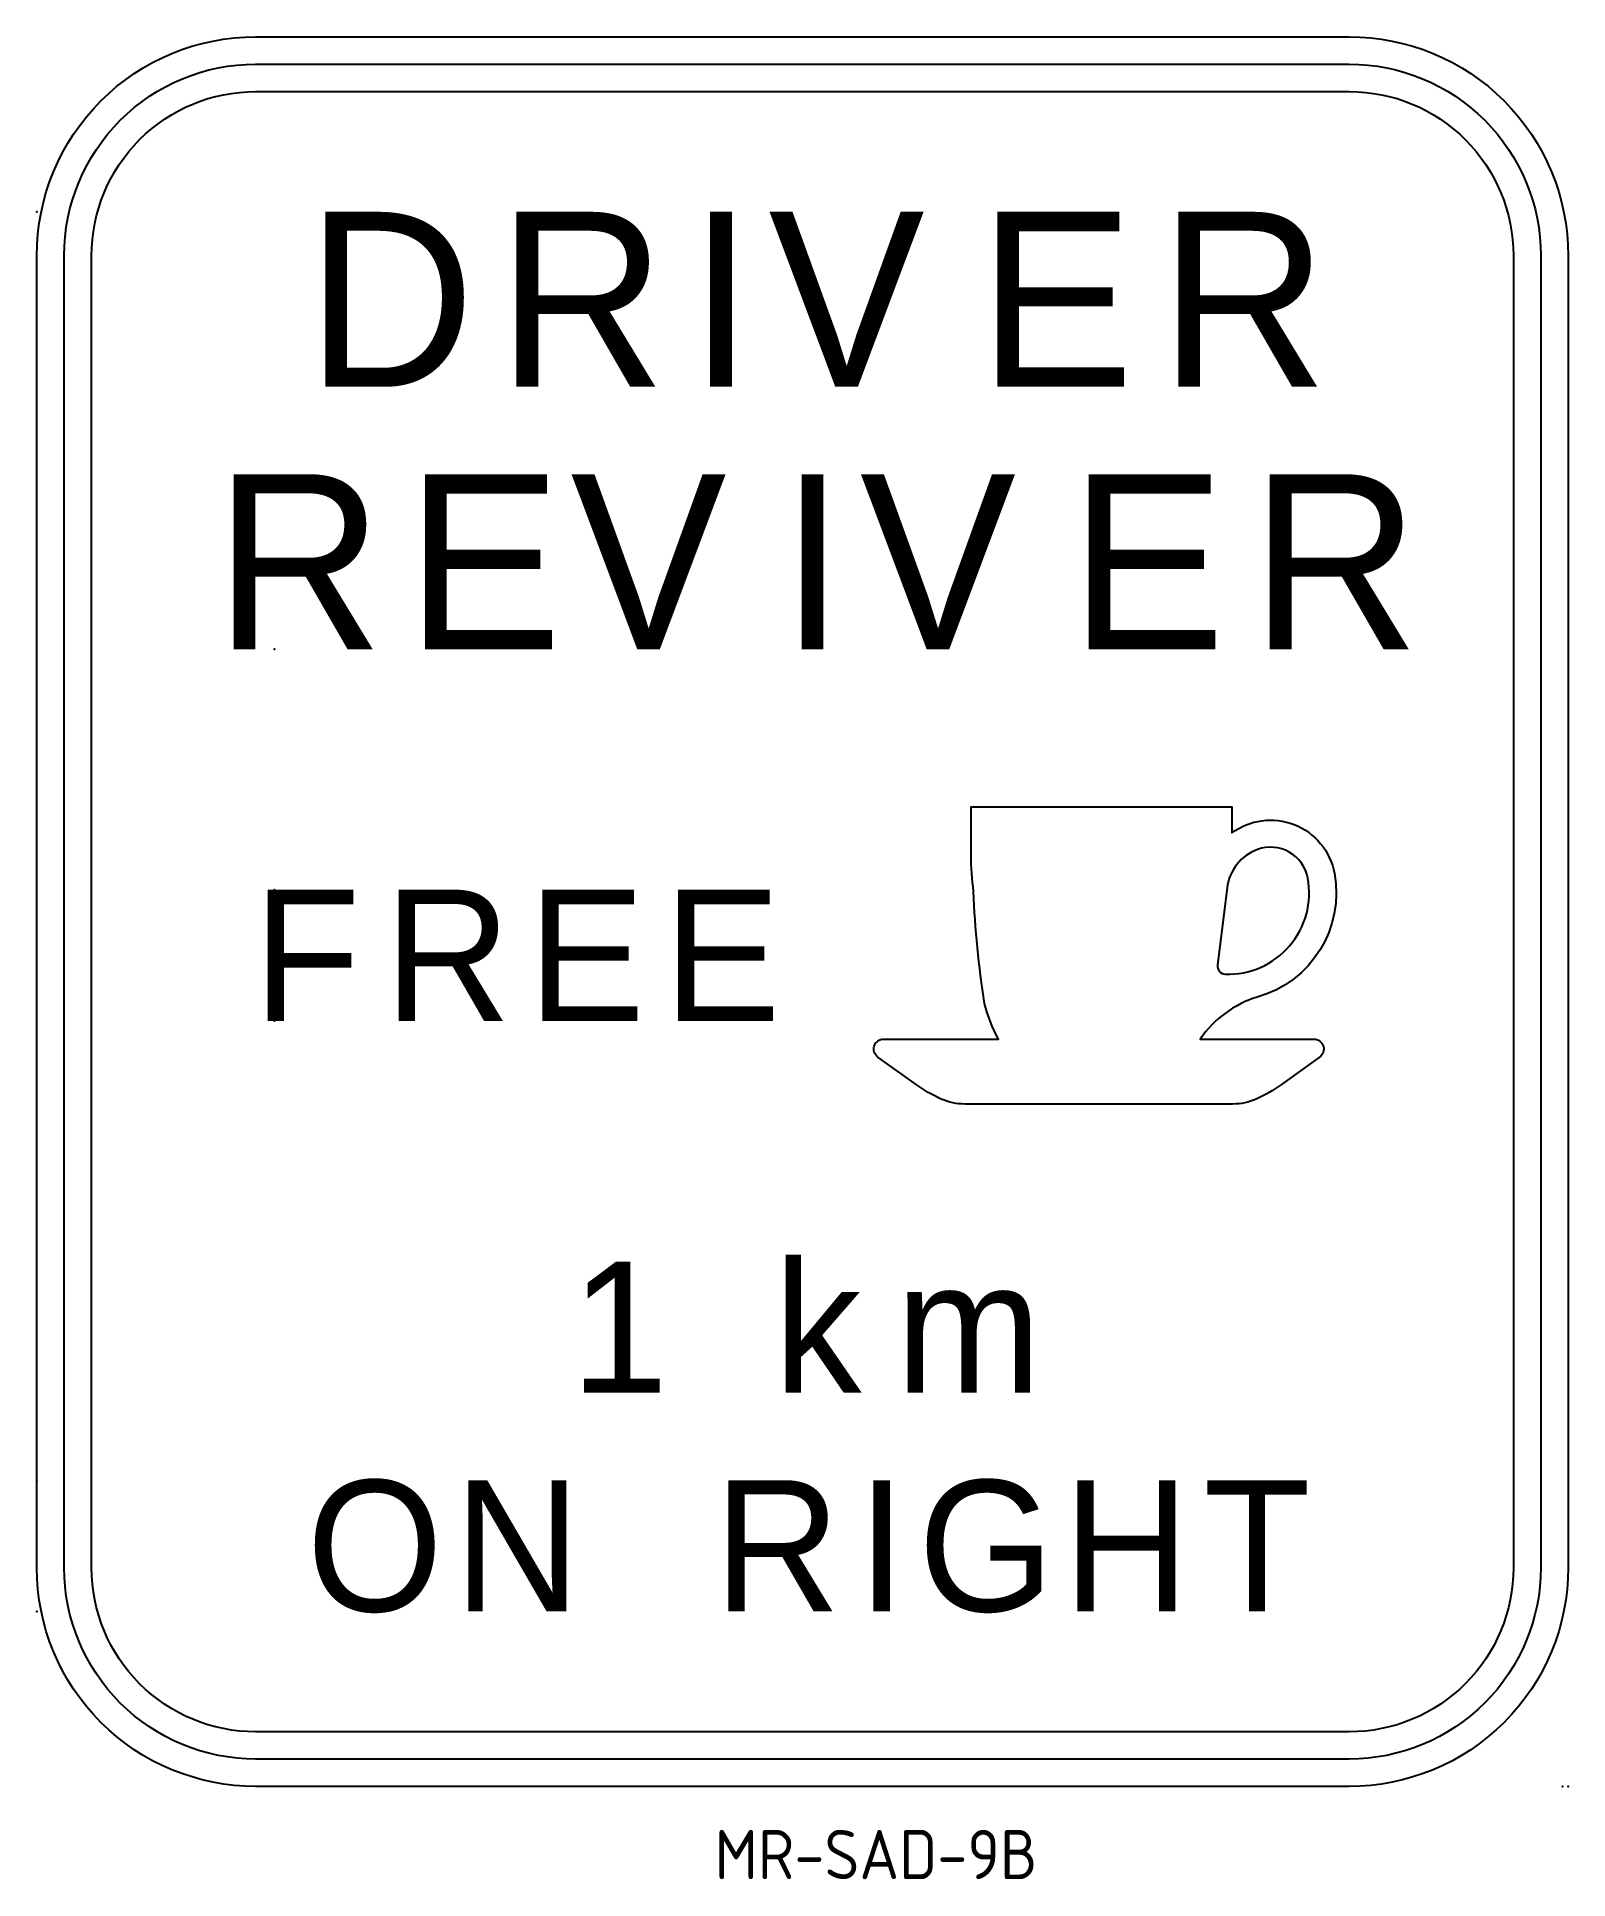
# Model space of a CAD drawing. Extents: x 156 to 249, y 163 to 275.
import ezdxf

# ---------------------------------------------------------------- set-up
doc = ezdxf.new("R2010")
doc.units = 0
for name, color, linetype in [('L25', 1, 'CONTINUOUS'), ('L35', 3, 'CONTINUOUS'), ('T25', 1, 'CONTINUOUS')]:
    doc.layers.add(name, color=color, linetype=linetype)
doc.styles.add('ESERIES', font='Eseries.shx')
doc.styles.add('ISO', font='iso.shx')
doc.styles.add('MESERIES', font='MEseries.shx')

msp = doc.modelspace()

# ---------------------------------------------------------------- linework, layer by layer
at = {"layer": 'L25', "linetype": 'ByBlock'}
for p in [(155.84, 264.52, 0), (155.84, 264.52, 0), (170.33, 237.85, 0), (170.33, 223.19, 0), (170.33, 215.19, 0), (155.84, 187.19, 0), (155.84, 179.19, 0), (155.84, 179.19, 0), (248.83, 168.52, 0), (249.18, 168.52, 0), (249.18, 168.52, 0), (249.18, 168.52, 0), (249.18, 168.52, 0)]:
    msp.add_point(p, dxfattribs=at)
at = {"layer": 'L35', "elevation": 0}
for points in [[(169.18, 168.52, -0.414214), (155.84, 181.85), (155.84, 261.85, -0.414214), (169.18, 275.19), (235.84, 275.19, -0.414214), (249.18, 261.85), (249.18, 181.85, -0.414214), (235.84, 168.52)], [(169.18, 170.19, -0.414214), (157.51, 181.85), (157.51, 261.85, -0.414214), (169.18, 273.52), (235.84, 273.52, -0.414214), (247.51, 261.85), (247.51, 181.85, -0.414214), (235.84, 170.19)], [(169.18, 171.85, -0.414214), (159.18, 181.85), (159.18, 261.85, -0.414214), (169.18, 271.85), (235.84, 271.85, -0.414214), (245.84, 261.85), (245.84, 181.85, -0.414214), (235.84, 171.85)], [(212.79, 225.29), (212.79, 228.25), (228.68, 228.25), (228.68, 226.65, -0.554775), (234.93, 224.2, -0.388899), (230.22, 216.64, 0.168224), (226.75, 214.08), (233.68, 214.08, -0.728444), (234.03, 212.98), (231.71, 211.31, -0.050825), (230.17, 210.43, -0.105443), (228.73, 210.12), (212.41, 210.12, -0.105443), (210.97, 210.43, -0.050825), (209.43, 211.31), (207.11, 212.98, -0.728444), (207.46, 214.08), (214.45, 214.08, -0.059215), (213.61, 216.25, -0.029213), (212.94, 223.09, -0.033408)], [(230.25, 225.64, 0.281551), (228.39, 223.31), (227.81, 218.6, 0.440865), (228.28, 218.04, 0.479698), (233.31, 223.9, 0.463281)]]:
    msp.add_lwpolyline(points, format="xyb", close=True, dxfattribs=at)

# ---------------------------------------------------------------- texts
at = {"layer": 'L35'}
for s, height, style, p in [('D', 10.67, 'ESERIES', (172.25, 253.85, 0)), ('R', 10.67, 'ESERIES', (183.9, 253.85, 0)), ('I', 10.67, 'ESERIES', (195.56, 253.85, 0)), ('V', 10.67, 'ESERIES', (200.44, 253.85, 0)), ('E', 10.67, 'ESERIES', (213.21, 253.85, 0)), ('R', 10.67, 'ESERIES', (224.24, 253.85, 0)), ('R', 10.67, 'ESERIES', (166.67, 237.85, 0)), ('E', 10.67, 'ESERIES', (178.33, 237.85, 0)), ('V', 10.67, 'ESERIES', (188.37, 237.85, 0)), ('I', 10.67, 'ESERIES', (201.14, 237.85, 0)), ('V', 10.67, 'ESERIES', (206.01, 237.85, 0)), ('E', 10.67, 'ESERIES', (218.78, 237.85, 0)), ('R', 10.67, 'ESERIES', (229.82, 237.85, 0)), ('F', 8, 'ESERIES', (169.03, 215.19, 0)), ('R', 8, 'ESERIES', (177.02, 215.19, 0)), ('E', 8, 'ESERIES', (185.77, 215.19, 0)), ('E', 8, 'ESERIES', (194.04, 215.19, 0)), ('1', 8, 'MESERIES', (188.38, 192.52, 0)), ('k', 8, 'MESERIES', (200.76, 192.52, 0)), ('m', 8, 'MESERIES', (208.18, 192.52, 0)), ('O', 8, 'ESERIES', (172.28, 179.19, 0)), ('N', 8, 'ESERIES', (181.26, 179.19, 0)), ('R', 8, 'ESERIES', (197.11, 179.19, 0)), ('I', 8, 'ESERIES', (205.85, 179.19, 0)), ('G', 8, 'ESERIES', (209.55, 179.19, 0)), ('H', 8, 'ESERIES', (218.39, 179.19, 0)), ('T', 8, 'ESERIES', (226.95, 179.19, 0))]:
    msp.add_text(s, height=height, dxfattribs=dict(at, style=style)).set_placement(p)
at = {"layer": 'T25', "color": 3, "style": 'ISO'}
msp.add_text('MR-SAD-9B', height=3, dxfattribs=at).set_placement((197.16, 162.87))

doc.saveas('drawing.dxf')
